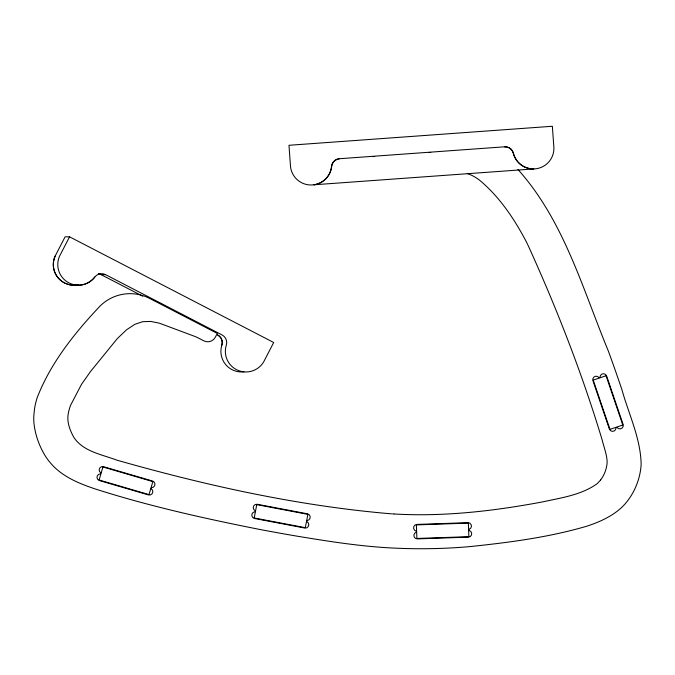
<?xml version="1.0" encoding="UTF-8"?>
<svg xmlns="http://www.w3.org/2000/svg" width="675" height="675" viewBox="0 0 675 675"><rect width="100%" height="100%" fill="white"/><g stroke="black" fill="none" stroke-linecap="round" stroke-linejoin="round"><path stroke-width="1.01" d="M55.156 256.07A20.613 20.604 -90 0 0 77.861 284.825A20.613 20.604 90 0 1 55.156 256.07L65.104 236.824L69.559 236.824L273.696 342.503L263.748 361.749A20.613 20.604 -90 0 1 226.319 345.119A8.522 8.513 -90 0 0 222.117 334.977L105.148 274.43M69.559 236.824L59.611 256.07A20.613 20.604 90 0 0 94.795 277.028A8.522 8.513 -90 0 1 105.494 274.607L101.039 274.607A8.522 8.513 -90 0 0 98.297 273.738M600.598 480.043L597.274 483.57A24.671 24.671 0 0 1 596.717 484.017C580.888 495.129 561.018 497.855 542.54 501.913C493.661 511.076 443.872 516.881 394.073 513.987M372.668 156.6L374.709 156.457M428.692 152.558L430.734 152.407M393.854 513.97L392.504 513.903M391.61 513.852C298.51 506.048 206.71 485.663 116.961 460.181C102.237 454.553 83.658 451.778 74.073 437.729A27.548 27.548 0 0 1 73.769 437.24C69.922 430.203 66.707 422.002 68.234 413.859A44.339 44.339 0 0 1 70.647 405.169L81.506 384.337L90.771 371.174A10.378 10.378 0 0 1 91.26 370.617L117.248 338.673L126.453 329.856L134.781 324.337L142.72 321.68L150.753 321.435L159.368 323.182L193.674 335.981A42.592 42.592 0 0 1 198.678 338.183L203.85 340.858A8.522 8.522 0 0 0 215.333 337.205L217.291 333.425L149.648 298.426A42.592 42.592 0 0 0 100.17 305.944C74.672 332.885 50.6 362.948 37.108 397.853A75.178 75.178 0 0 0 34.467 409.244L33.792 416.306A54.802 54.802 0 0 0 34.028 423.875C35.328 435.08 39.234 445.956 45.065 455.6A60.404 60.404 0 0 0 50.169 462.594C61.484 476.305 78.435 483.3 94.846 488.835C148.213 505.938 203.04 518.155 257.96 529.099A1826.466 1826.466 0 0 0 297.051 536.161C329.476 541.527 362.045 546.666 394.926 548.134A565.262 565.262 0 0 0 449.331 548.024A553.652 553.652 0 0 0 469.91 546.598C509.338 542.489 548.977 537.325 587.098 526.12C602.378 521.033 618.055 513.742 627.885 500.445A67.179 67.179 0 0 0 641.149 464.552C640.735 438.531 628.737 414.248 621.877 389.543A1603.496 1603.496 0 0 0 608.411 351.219C582.635 288.959 563.937 220.691 517.936 169.467M254.551 518.501L304.788 528.044A3.409 3.409 0 0 0 306.88 521.615L307.074 520.56A3.409 3.409 0 0 0 307.496 513.818L257.259 504.276A3.409 3.409 0 0 0 255.167 510.705L254.964 511.751A3.409 3.409 0 0 0 254.551 518.501M100.685 274.43L142.754 296.207M526.264 241.642C514.215 218.751 499.441 196.695 479.427 180.073A42.592 42.592 0 0 0 467.235 173.492M526.551 242.215L527.141 243.43M527.453 244.063L527.766 244.704M528.069 245.346C556.824 308.559 582.112 373.452 602.167 439.965C603.906 447.154 607.281 455.726 607.129 462.679A33.109 33.109 0 0 1 600.581 480.035M94.795 277.028A20.613 20.604 -90 0 1 72.757 284.428M221.864 345.119A8.522 8.513 90 0 0 217.662 334.977A8.522 8.513 -90 0 1 221.864 345.119A20.613 20.604 -90 0 0 243.996 371.815M504.411 146.812A8.522 8.522 0 0 1 513.287 153.259A20.613 20.613 0 0 0 553.913 147.876L552.352 126.267L288.984 145.285L290.545 166.894A20.613 20.613 0 0 0 331.518 166.387A8.522 8.522 0 0 1 339.382 158.726L504.571 146.812A8.522 8.522 0 0 1 513.456 153.259A20.613 20.613 0 0 0 533.722 168.919M339.55 158.726A8.522 8.522 0 0 0 331.687 166.387A20.613 20.613 0 0 1 313.883 184.798L533.765 168.919A20.613 20.613 0 0 1 530.491 168.699M256.753 504.638L254.213 517.97L305.294 527.673L307.893 514.367L256.753 504.638M100.769 472.863L100.465 473.892A3.409 3.409 0 0 0 99.402 480.566L148.483 494.918A3.409 3.409 0 0 0 151.183 488.717L151.487 487.696A3.409 3.409 0 0 0 152.55 481.022L103.469 466.67A3.409 3.409 0 0 0 100.769 472.863M102.921 466.982L99.107 480.001L148.998 494.606L152.871 481.612L102.921 466.982M600.016 377.359L599.003 377.705A3.409 3.409 0 0 0 592.928 380.666L609.39 429.081A3.409 3.409 0 0 0 616.013 427.731L617.026 427.385A3.409 3.409 0 0 0 623.101 424.423L606.639 376.009A3.409 3.409 0 0 0 600.016 377.359M606.066 375.756L593.224 380.118L609.964 429.334L622.814 425.039L606.066 375.756M467.952 522.678L416.846 524.424A3.409 3.409 0 0 0 416.222 531.158L416.256 532.229A3.409 3.409 0 0 0 417.344 538.895L468.45 537.157A3.409 3.409 0 0 0 469.066 530.423L469.032 529.352A3.409 3.409 0 0 0 467.952 522.678M468.391 523.125L416.365 524.905L416.897 538.456L468.855 536.684L468.391 523.125"/></g></svg>
